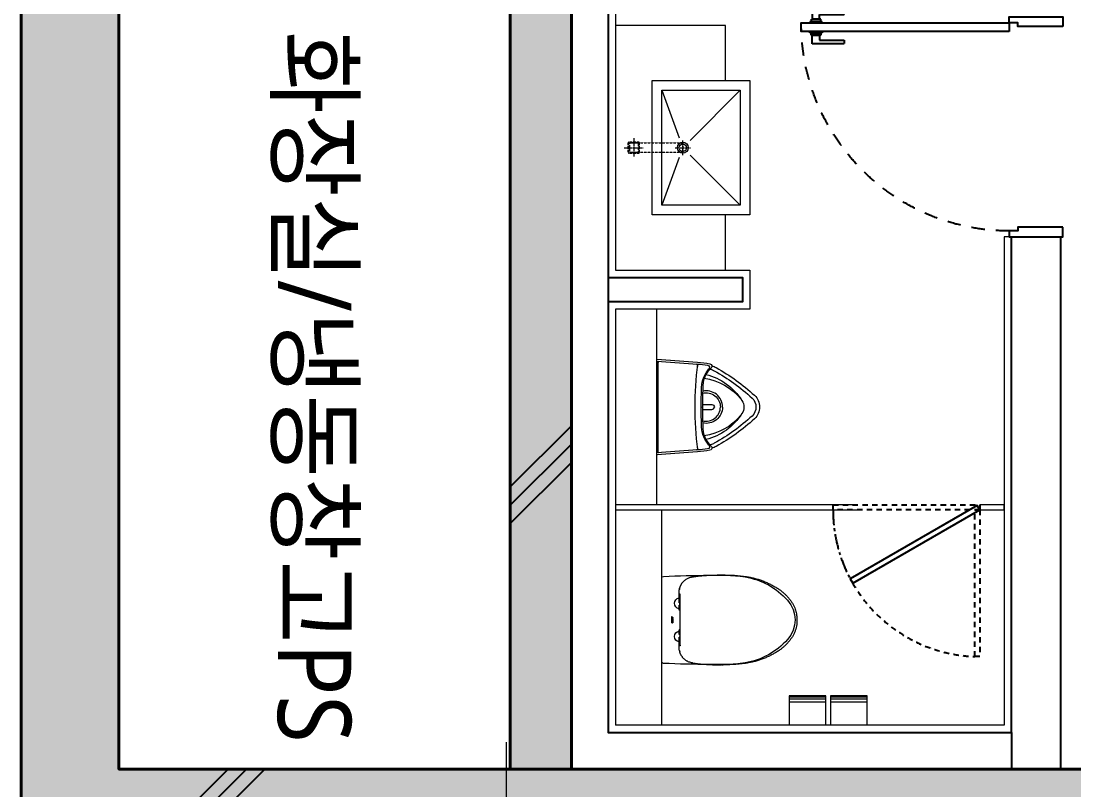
# Model space of a CAD drawing. Header units: millimetres. Extents: x 4739419 to 5837985, y 2291271 to 3446271.
# Drawn here: x 4976662 to 4980967, y 2445856 to 2448999 of the extents above; entities that cross this region are included whole.
import ezdxf
from ezdxf.enums import TextEntityAlignment as Align

# ---------------------------------------------------------------- set-up
doc = ezdxf.new("R2010")
doc.units = ezdxf.units.MM
for name, pattern in [('XR-평면도$0$CENTER', [2, 1.25, -0.25, 0.25, -0.25]), ('XR-평면도$0$DASHEDX2', [1.5, 1, -0.5]), ('XR-평면도$0$HID', [2, 1.1, -0.9])]:
    doc.linetypes.add(name, pattern=pattern)
doc.layers.get('0').update_dxf_attribs({"color": 255})
for name, color, linetype, lineweight in [('A-XXXX-TXT2', 9, 'Continuous', 25), ('XR-평면도$0$A-CNTL', 9, 'Continuous', 15), ('XR-평면도$0$A-CONC-LIN1', 9, 'Continuous', 40), ('XR-평면도$0$A-DWXM-DOOR', 9, 'Continuous', 25), ('XR-평면도$0$A-ELEV-LIN3', 9, 'Continuous', 18), ('XR-평면도$0$A-FLXM-SANI', 9, 'Continuous', 20), ('XR-평면도$0$A-WAXM-CUBI', 9, 'Continuous', 20), ('XR-평면도$0$A-WAXM-DRYW', 9, 'Continuous', 25), ('XR-평면도$0$A-XXXX-FIN2', 9, 'Continuous', 20), ('XR-평면도$0$A-XXXX-HATC', 9, 'Continuous', 18)]:
    doc.layers.add(name, color=color, linetype=linetype, lineweight=lineweight)
doc.layers.add('XR-평면도$0$A-CONC-SOLD', color=9, linetype='Continuous')
doc.styles.add('맑은 고딕', font='malgun.ttf')

# ---------------------------------------------------------------- blocks, each defined once
blk = doc.blocks.new('XR-평면도$0$ELEV_21인승(1호기)')
at = {"layer": 'XR-평면도$0$A-CNTL'}
blk.add_line((3060, 1525), (-260, 1525), dxfattribs=at)
blk = doc.blocks.new('XR-평면도$0$대변기_04')
at = {"layer": 'XR-평면도$0$A-FLXM-SANI'}
for p, q in [((170.8, -200), (-170.8, -200)), ((-12.4, -240.2), (-11.5, -241.2)), ((-12.4, -240.2), (-6.8, -240.2)), ((-12.4, -242.2), (-12.4, -240.2)), ((-12.4, -240.4), (-11.6, -241.3)), ((-12.4, -240.6), (-11.7, -241.4)), ((-12.4, -240.8), (-11.7, -241.5)), ((-12.4, -240.9), (-11.8, -241.6)), ((-12.4, -241.1), (-11.8, -241.8)), ((-12.4, -241.3), (-11.8, -241.9)), ((-12.4, -241.5), (-11.8, -242.1)), ((-12.4, -241.7), (-11.9, -242.2)), ((-12.4, -241.8), (-12.1, -242.2)), ((-12.4, -242), (-12.3, -242.2)), ((-12.4, -242.2), (-12.4, -242.2)), ((-12.4, -242.2), (-11.8, -242.2)), ((-12.3, -240.2), (-11.4, -241.1)), ((-12.1, -240.2), (-11.3, -241)), ((-12, -240.2), (-11.2, -240.9)), ((-11.8, -240.2), (-11.1, -240.9)), ((-11.8, -242.2), (-11.8, -241.9)), ((-11.6, -240.2), (-11, -240.8)), ((-11.4, -240.2), (-10.8, -240.8)), ((-11.3, -240.2), (-10.6, -240.8)), ((-11.3, -244.8), (-11.3, -245.5)), ((-10.7, -244.8), (-11.3, -244.8)), ((-11.3, -244.9), (-10.8, -245.5)), ((-11.3, -245.1), (-10.9, -245.5)), ((-11.3, -245.2), (-11.1, -245.5)), ((-11.3, -245.4), (-11.3, -245.5)), ((-7.9, -245.5), (-11.3, -245.5)), ((-11.2, -244.8), (-10.6, -245.5)), ((-11.1, -240.2), (-10.4, -240.8)), ((-11, -244.8), (-10.4, -245.5)), ((-10.9, -240.2), (-10.3, -240.8)), ((-10.9, -244.8), (-10.2, -245.5)), ((-10.7, -240.2), (-9, -242)), ((-10.7, -240.8), (-10.3, -240.8)), ((-10.7, -244.8), (-10.1, -245.5)), ((-10.6, -240.2), (-9, -241.8)), ((-10.5, -244.8), (-9.9, -245.5)), ((-10.4, -240.2), (-9, -241.6)), ((-10.4, -244.7), (-9.7, -245.5)), ((-10.3, -240.8), (-9, -242.1)), ((-10.3, -240.8), (-10.3, -244.4)), ((-10.3, -241), (-9, -242.3)), ((-10.3, -241.2), (-9, -242.5)), ((-10.3, -241.4), (-9, -242.7)), ((-10.3, -241.5), (-9, -242.8)), ((-10.3, -241.7), (-9, -243)), ((-10.3, -241.9), (-9, -243.2)), ((-10.3, -242.1), (-9, -243.4)), ((-10.3, -242.3), (-9, -243.5)), ((-10.3, -242.4), (-9, -243.7)), ((-10.3, -242.6), (-9, -243.9)), ((-10.3, -242.8), (-9, -244.1)), ((-10.3, -243), (-9, -244.3)), ((-10.3, -243.1), (-9, -244.4)), ((-10.3, -243.3), (-8.1, -245.5)), ((-10.3, -243.5), (-8.3, -245.5)), ((-10.3, -243.7), (-8.5, -245.5)), ((-10.3, -243.8), (-8.6, -245.5)), ((-10.3, -244), (-8.8, -245.5)), ((-10.3, -244.2), (-9, -245.5)), ((-10.3, -244.4), (-9.2, -245.5)), ((-10.3, -244.5), (-9.3, -245.5)), ((-10.3, -244.7), (-9.5, -245.5)), ((-10.2, -240.2), (-9, -241.4)), ((-10, -240.2), (-9, -241.2)), ((-9.8, -240.2), (-9, -241.1)), ((-9.7, -240.2), (-9, -240.9)), ((-9.5, -240.2), (-8.9, -240.8)), ((-9.3, -240.2), (-8.7, -240.8)), ((-9.1, -240.2), (-8.5, -240.8)), ((-9, -240.2), (-8.3, -240.8)), ((-9, -240.8), (-9, -244.4)), ((-9, -240.8), (-8.5, -240.8)), ((-9, -245.5), (-9, -245.5)), ((-8.8, -240.2), (-8.1, -240.9)), ((-8.6, -240.2), (-6.8, -242)), ((-8.6, -244.8), (-7.9, -245.5)), ((-7.9, -244.8), (-8.6, -244.8)), ((-8.4, -240.2), (-6.8, -241.8)), ((-8.4, -244.8), (-7.9, -245.3)), ((-8.3, -240.2), (-6.8, -241.7)), ((-8.2, -244.8), (-7.9, -245.2)), ((-8.1, -240.2), (-6.8, -241.5)), ((-8, -244.8), (-7.9, -245)), ((-7.9, -240.2), (-6.8, -241.3)), ((-7.9, -244.8), (-7.9, -245.5)), ((-7.7, -240.2), (-6.8, -241.1)), ((-7.5, -240.2), (-6.8, -241)), ((-7.5, -241.5), (-6.8, -242.2)), ((-7.4, -240.2), (-6.8, -240.8)), ((-7.4, -241.7), (-7, -242.2)), ((-7.4, -241.9), (-7.1, -242.2)), ((-7.4, -242.2), (-7.4, -241.9)), ((-7.4, -242.1), (-7.3, -242.2)), ((-7.4, -242.2), (-6.8, -242.2)), ((-7.2, -240.2), (-6.8, -240.6)), ((-7, -240.2), (-6.8, -240.4)), ((-6.8, -240.2), (-6.8, -240.3)), ((-6.8, -242.2), (-6.8, -240.2)), ((-6.8, -240.8), (-6.8, -240.8)), ((-6.4, -242.6), (-3.3, -245.6)), ((-6.4, -242.8), (-3.5, -245.6)), ((-6.4, -243), (-3.7, -245.6)), ((-6.4, -243.1), (-3.9, -245.6)), ((-6.3, -242), (-4.9, -243.4)), ((-6.3, -242.1), (-4.8, -243.6)), ((-6.3, -242.3), (-4.7, -243.9)), ((-6.3, -242.4), (-4.6, -244.1)), ((-6.3, -243.4), (-4.1, -245.5)), ((-6.3, -243.6), (-4.4, -245.5)), ((-6.2, -241.8), (-4.9, -243)), ((-6.2, -241.9), (-4.9, -243.2)), ((-6.2, -243.9), (-4.7, -245.3)), ((-6.1, -241.6), (-4.9, -242.8)), ((-6, -241.4), (-4.9, -242.5)), ((-6, -241.5), (-4.9, -242.7)), ((-6, -244.2), (-5.1, -245.1)), ((-5.9, -241.3), (-4.9, -242.3)), ((-5.8, -241.1), (-4.8, -242)), ((-5.8, -241.2), (-4.8, -242.2)), ((-5.7, -241), (-4.8, -241.9)), ((-5.6, -240.9), (-4.7, -241.8)), ((-5.5, -240.8), (-4.7, -241.6)), ((-5.4, -240.7), (-4.6, -241.5)), ((-5.3, -240.7), (-4.6, -241.4)), ((-5.2, -240.6), (-4.5, -241.3)), ((-5.1, -240.5), (-4.4, -241.2)), ((-5, -240.5), (-4.4, -241.1)), ((-4.9, -240.4), (-4.3, -241)), ((-4.7, -240.3), (-4.2, -240.9)), ((-4.6, -240.3), (-4.1, -240.8)), ((-4.5, -240.2), (-3.9, -240.8)), ((-4.4, -240.2), (-3.8, -240.7)), ((-4.2, -240.1), (-3.7, -240.7)), ((-4.1, -240.1), (-3.5, -240.7)), ((-4, -240.1), (-3.4, -240.6)), ((-3.9, -244.9), (-3.2, -245.6)), ((-3.8, -240), (-3.2, -240.6)), ((-3.7, -245), (-3, -245.6)), ((-3.6, -240), (-3, -240.7)), ((-3.5, -240), (-2.7, -240.8)), ((-3.4, -245), (-2.8, -245.6)), ((-3.3, -240), (-0.3, -243.1)), ((-3.3, -245), (-2.7, -245.6)), ((-3.1, -240), (-0.2, -242.9)), ((-3.1, -245), (-2.5, -245.5)), ((-3, -245), (-2.4, -245.5)), ((-2.9, -240), (-0.2, -242.7)), ((-2.8, -244.9), (-2.3, -245.5)), ((-2.7, -240.1), (-0.3, -242.5)), ((-2.7, -244.9), (-2.1, -245.4)), ((-2.6, -244.8), (-2, -245.4)), ((-2.5, -240.1), (-0.3, -242.3)), ((-2.5, -244.7), (-1.9, -245.3)), ((-2.4, -244.7), (-1.8, -245.3)), ((-2.3, -240.2), (-0.3, -242.1)), ((-2.3, -244.6), (-1.7, -245.2)), ((-2.2, -244.5), (-1.5, -245.1)), ((-2.1, -244.4), (-1.4, -245.1)), ((-2, -240.3), (-0.4, -241.8)), ((-2, -241.5), (-0.3, -243.2)), ((-2, -244.2), (-1.2, -244.9)), ((-2, -244.3), (-1.3, -245)), ((-1.9, -241.8), (-0.3, -243.4)), ((-1.9, -243.9), (-1.1, -244.7)), ((-1.9, -244), (-1.1, -244.8)), ((-1.8, -242), (-0.3, -243.5)), ((-1.8, -242.3), (-0.4, -243.6)), ((-1.8, -243.3), (-0.7, -244.4)), ((-1.8, -243.5), (-0.8, -244.5)), ((-1.8, -243.6), (-0.9, -244.6)), ((-1.8, -243.8), (-1, -244.6)), ((-1.7, -242.5), (-0.4, -243.8)), ((-1.7, -242.7), (-0.5, -243.9)), ((-1.7, -242.8), (-0.5, -244)), ((-1.7, -243), (-0.6, -244.1)), ((-1.7, -243.2), (-0.7, -244.3)), ((-1.6, -240.5), (-0.6, -241.5)), ((0.3, -240.2), (1.2, -241.2)), ((0.3, -240.2), (6, -240.2)), ((0.3, -242.2), (0.3, -240.2)), ((0.3, -240.4), (1.1, -241.3)), ((0.3, -240.6), (1.1, -241.4)), ((0.3, -240.8), (1, -241.5)), ((0.3, -240.9), (1, -241.6)), ((0.3, -241.1), (0.9, -241.8)), ((0.3, -241.3), (0.9, -241.9)), ((0.3, -241.5), (0.9, -242.1)), ((0.3, -241.7), (0.8, -242.2)), ((0.3, -241.8), (0.7, -242.2)), ((0.3, -242), (0.5, -242.2)), ((0.3, -242.2), (0.3, -242.2)), ((0.3, -242.2), (0.9, -242.2)), ((0.4, -240.2), (1.3, -241.1)), ((0.6, -240.2), (1.4, -241)), ((0.8, -240.2), (1.5, -240.9)), ((0.9, -242.2), (0.9, -241.9)), ((1, -240.2), (1.7, -240.9)), ((1.1, -240.2), (1.8, -240.8)), ((1.3, -240.2), (1.9, -240.8)), ((2.1, -244.8), (1.4, -244.8)), ((1.4, -244.8), (1.4, -245.5)), ((1.4, -244.9), (2, -245.5)), ((1.4, -245.1), (1.8, -245.5)), ((1.4, -245.2), (1.6, -245.5)), ((1.4, -245.4), (1.5, -245.5)), ((4.9, -245.5), (1.4, -245.5)), ((1.5, -240.2), (2.1, -240.8)), ((1.5, -244.8), (2.2, -245.5)), ((1.7, -240.2), (2.3, -240.8)), ((1.7, -244.8), (2.3, -245.5)), ((1.8, -240.2), (2.5, -240.8)), ((1.9, -244.8), (2.5, -245.5)), ((2, -240.2), (3.8, -242)), ((2, -240.8), (2.5, -240.8)), ((2.1, -244.8), (2.7, -245.5)), ((2.2, -240.2), (3.8, -241.8)), ((2.2, -244.8), (2.9, -245.5)), ((2.3, -244.7), (3, -245.5)), ((2.4, -240.2), (3.8, -241.6)), ((2.4, -244.7), (3.2, -245.5)), ((2.5, -240.2), (3.8, -241.4)), ((2.5, -240.8), (3.8, -242.1)), ((2.5, -240.8), (2.5, -244.4)), ((2.5, -241), (3.8, -242.3)), ((2.5, -241.2), (3.8, -242.5)), ((2.5, -241.4), (3.8, -242.7)), ((2.5, -241.5), (3.8, -242.8)), ((2.5, -241.7), (3.8, -243)), ((2.5, -241.9), (3.8, -243.2)), ((2.5, -242.1), (3.8, -243.4)), ((2.5, -242.3), (3.8, -243.5)), ((2.5, -242.4), (3.8, -243.7)), ((2.5, -242.6), (3.8, -243.9)), ((2.5, -242.8), (3.8, -244.1)), ((2.5, -243), (3.8, -244.3)), ((2.5, -243.1), (3.8, -244.4)), ((2.5, -243.3), (4.6, -245.5)), ((2.5, -243.5), (4.5, -245.5)), ((2.5, -243.7), (4.3, -245.5)), ((2.5, -243.8), (4.1, -245.5)), ((2.5, -244), (3.9, -245.5)), ((2.5, -244.2), (3.8, -245.5)), ((2.5, -244.4), (3.6, -245.5)), ((2.5, -244.5), (3.4, -245.5)), ((2.7, -240.2), (3.8, -241.2)), ((2.9, -240.2), (3.8, -241.1)), ((3.1, -240.2), (3.8, -240.9)), ((3.3, -240.2), (3.9, -240.8)), ((3.4, -240.2), (4.1, -240.8)), ((3.6, -240.2), (4.2, -240.8)), ((3.8, -240.2), (4.4, -240.8)), ((3.8, -240.8), (4.3, -240.8)), ((3.8, -240.8), (3.8, -244.4)), ((3.8, -245.5), (3.8, -245.5)), ((4, -240.2), (4.7, -240.9)), ((4.1, -240.2), (6, -242)), ((4.2, -244.8), (4.8, -245.5)), ((4.9, -244.8), (4.2, -244.8)), ((4.3, -240.2), (6, -241.8)), ((4.4, -244.8), (4.9, -245.3)), ((4.5, -240.2), (6, -241.7)), ((4.5, -244.8), (4.9, -245.2)), ((4.7, -240.2), (6, -241.5)), ((4.7, -244.8), (4.9, -245)), ((4.8, -240.2), (6, -241.3)), ((4.9, -244.8), (4.9, -245.5)), ((5, -240.2), (6, -241.1)), ((5.2, -240.2), (6, -241)), ((5.3, -241.5), (6, -242.2)), ((5.3, -241.7), (5.8, -242.2)), ((5.3, -241.9), (5.6, -242.2)), ((5.3, -242.2), (5.3, -241.9)), ((5.3, -242.1), (5.4, -242.2)), ((5.3, -242.2), (6, -242.2)), ((5.4, -240.2), (6, -240.8)), ((5.5, -240.2), (6, -240.6)), ((5.7, -240.2), (6, -240.4)), ((5.9, -240.2), (6, -240.3)), ((6, -242.2), (6, -240.2)), ((6, -240.8), (6, -240.8)), ((6.4, -242.3), (8, -243.9)), ((6.4, -242.4), (8.1, -244.1)), ((6.4, -242.6), (9.4, -245.6)), ((6.4, -242.8), (9.2, -245.6)), ((6.4, -243), (9, -245.6)), ((6.4, -243.1), (8.8, -245.6)), ((6.4, -243.4), (8.6, -245.5)), ((6.5, -241.9), (7.9, -243.2)), ((6.5, -242), (7.9, -243.4)), ((6.5, -242.1), (7.9, -243.6)), ((6.5, -243.6), (8.3, -245.5)), ((6.6, -241.6), (7.8, -242.8)), ((6.6, -241.8), (7.8, -243)), ((6.6, -243.9), (8, -245.3)), ((6.7, -241.5), (7.8, -242.7)), ((6.8, -241.3), (7.9, -242.3)), ((6.8, -241.4), (7.9, -242.5)), ((6.8, -244.2), (7.6, -245.1)), ((6.9, -241.2), (7.9, -242.2)), ((7, -241.1), (7.9, -242)), ((7.1, -241), (8, -241.9)), ((7.2, -240.9), (8, -241.8)), ((7.3, -240.8), (8, -241.6)), ((7.4, -240.7), (8.1, -241.5)), ((7.5, -240.7), (8.2, -241.4)), ((7.6, -240.6), (8.2, -241.3)), ((7.7, -240.5), (8.3, -241.2)), ((7.8, -240.5), (8.4, -241.1)), ((7.9, -240.4), (8.5, -241)), ((8, -240.3), (8.6, -240.9)), ((8.1, -240.3), (8.7, -240.8)), ((8.2, -240.2), (8.8, -240.8)), ((8.4, -240.2), (8.9, -240.7)), ((8.5, -240.1), (9.1, -240.7)), ((8.6, -240.1), (9.2, -240.7)), ((8.8, -240.1), (9.4, -240.6)), ((8.8, -244.9), (9.6, -245.6)), ((8.9, -240), (9.5, -240.6)), ((9.1, -240), (9.8, -240.7)), ((9.1, -245), (9.8, -245.6)), ((9.3, -240), (10, -240.8)), ((9.3, -245), (9.9, -245.6)), ((9.4, -240), (12.5, -243.1)), ((9.5, -245), (10.1, -245.6)), ((9.6, -240), (12.5, -242.9)), ((9.6, -245), (10.2, -245.5)), ((9.8, -240), (12.5, -242.7)), ((9.8, -245), (10.3, -245.5)), ((9.9, -244.9), (10.5, -245.5)), ((10, -240.1), (12.5, -242.5)), ((10.1, -244.9), (10.6, -245.4)), ((10.2, -240.1), (12.5, -242.3)), ((10.2, -244.8), (10.7, -245.4)), ((10.3, -244.7), (10.9, -245.3)), ((10.4, -244.7), (11, -245.3)), ((10.5, -240.2), (12.4, -242.1)), ((10.5, -244.6), (11.1, -245.2)), ((10.6, -244.4), (11.3, -245.1)), ((10.6, -244.5), (11.2, -245.1)), ((10.7, -244.3), (11.4, -245)), ((10.8, -240.3), (12.3, -241.8)), ((10.8, -241.5), (12.5, -243.2)), ((10.8, -244), (11.6, -244.8)), ((10.8, -244.2), (11.5, -244.9)), ((10.9, -241.8), (12.4, -243.4)), ((10.9, -242), (12.4, -243.5)), ((10.9, -243.6), (11.9, -244.6)), ((10.9, -243.8), (11.8, -244.6)), ((10.9, -243.9), (11.7, -244.7)), ((11, -242.3), (12.4, -243.6)), ((11, -242.5), (12.3, -243.8)), ((11, -242.7), (12.3, -243.9)), ((11, -242.8), (12.2, -244)), ((11, -243), (12.2, -244.1)), ((11, -243.2), (12.1, -244.3)), ((11, -243.3), (12, -244.4)), ((11, -243.5), (11.9, -244.5)), ((11.2, -240.5), (12.1, -241.5)), ((-105, -274.9), (-105, -271.9)), ((-60, -270.9), (-60, -270.8)), ((-60, -270.8), (-60, -271)), ((-60, -271.4), (-60, -270.9)), ((-60, -271), (-60, -271.7)), ((-60, -271.7), (-60, -271.4)), ((40, -275.2), (40, -270.8)), ((60, -270.8), (60, -271.7)), ((70, -271.7), (70, -270.8)), ((105, -271.8), (105, -275)), ((183.6, -443.9), (183.6, -450.5))]:
    blk.add_line(p, q, dxfattribs=at)
for centre, radius, start, end in [((4817.4, -426.1), 5000, 177.4853, 179.6259), ((-170.8, -207), 7, 90, 177.4853), ((170.8, -207), 7, 2.5147, 90), ((-4817.4, -426.1), 5000, 0.3742, 2.5147), ((-67.8, -275), 22.6, 10.9217, 169.0858), ((-10.7, -241.9), 1.07, 90, 179.9879), ((-10.7, -244.4), 0.4, 270, 0), ((-8.6, -244.4), 0.4, 179.9875, 270), ((-8.5, -241.9), 1.07, 359.9879, 90), ((-3.6, -242.8), 2.73, 142.9971, 216.4376), ((-3.2, -243.3), 3.27, 39.7691, 140.1969), ((-3.2, -242.4), 3.27, 219.3563, 320.6103), ((-1.2, -242.8), 3.64, 160.7944, 199.1203), ((-3.2, -242.1), 1.47, 19.1935, 160.7944), ((-3.2, -243.5), 1.47, 199.1203, 340.8677), ((-5.3, -242.8), 3.64, 340.8677, 19.1935), ((-2.9, -242.8), 2.73, 323.5258, 36.9655), ((2, -241.9), 1.07, 90, 179.9879), ((2.1, -244.4), 0.4, 270, 0), ((4.2, -244.4), 0.4, 179.9875, 270), ((4.3, -241.9), 1.07, 359.9879, 90), ((9.1, -242.8), 2.73, 142.9971, 216.4376), ((9.4, -243.3), 3.27, 39.7691, 140.1969), ((9.4, -242.4), 3.27, 219.3563, 320.6103), ((11.5, -242.8), 3.64, 160.7944, 199.1203), ((9.4, -242.1), 1.47, 19.1935, 160.7944), ((9.4, -243.5), 1.47, 199.1203, 340.8677), ((7.4, -242.8), 3.64, 340.8677, 19.1935), ((9.8, -242.8), 2.73, 323.5659, 37.0064), ((67.8, -275), 22.6, 10.9294, 169.0706), ((-104, -271.8), 0.977, 88.2538, 186.3124), ((-117.5, -271.4), 13.5, 358.9467, 2.8064), ((-83.5, -271.4), 13.6, 358.9539, 2.7992), ((-343.4, -275), 303.5, 359.9556, 0.7931), ((4817.4, -426.1), 5000, 179.6259, 180.4069), ((-7645.2, -414.1), 7827.8, 359.65229, 0.13615), ((317.5, -458), 500, 180.4069, 189.5044), ((-317.5, -458), 500, 350.4956, 359.5931), ((120.2, -491.1), 300, 189.5044, 228.0848), ((-120.2, -491.1), 300, 311.9152, 350.4956), ((0, -625), 120, 228.0848, 311.9152)]:
    blk.add_arc(centre, radius, start, end, dxfattribs=at)
for points, knots in [([(-130.1, -273.1), (-131, -273.4), (-132.8, -273.9), (-135.5, -274.9), (-138.1, -275.9), (-140.8, -277.2), (-143.5, -278.6), (-146, -280), (-147.9, -281.2), (-149.7, -282.4), (-151.4, -283.7), (-153.1, -285), (-155.7, -287.1), (-158.8, -290.1), (-162.4, -294.1), (-165.3, -298), (-168, -302.3), (-170.6, -307.1), (-172.7, -312.2), (-174.2, -316.8), (-175.2, -320.9), (-175.6, -323.5), (-175.8, -324.8)], [0, 0, 0, 0, 0.038415, 0.080237, 0.115789, 0.152261, 0.201926, 0.239706, 0.271286, 0.296594, 0.32824, 0.357618, 0.384708, 0.465477, 0.537704, 0.603102, 0.664392, 0.747724, 0.826007, 0.891661, 0.946891, 1, 1, 1, 1]), ([(-130.1, -273.1), (-130.1, -273.1), (-130.1, -273.1), (-130, -273.1), (-130, -273.1)], [0, 0, 0, 0, 0.8492725, 1, 1, 1, 1]), ([(-125.6, -271.9), (-125.7, -271.9), (-126.5, -272), (-127.3, -272.3), (-128.1, -272.5)], [0, 0, 0, 0, 0.148354, 1, 1, 1, 1]), ([(-128.1, -272.5), (-128.1, -272.5), (-128, -272.5), (-128, -272.5), (-128, -272.5)], [0, 0, 0, 0, 0.237308, 1, 1, 1, 1]), ([(-128, -272.5), (-127.7, -272.4), (-127.3, -272.3), (-126.8, -272.1), (-126.3, -272), (-125.9, -271.9), (-125.3, -271.8), (-125.1, -271.8), (-124.9, -271.8)], [0, 0, 0, 0, 0.277829, 0.36409, 0.414764, 0.750072, 0.791805, 1, 1, 1, 1]), ([(-114.1, -270.9), (-115.6, -270.9), (-118.6, -271), (-122.2, -271.3), (-124.3, -271.7), (-124.9, -271.8)], [0, 0, 0, 0, 0.411206, 0.828701, 1, 1, 1, 1]), ([(-105.5, -271), (-105.5, -270.9), (-105.5, -270.8), (-105.5, -270.8), (-105.5, -270.8)], [0, 0, 0, 0, 0.410182, 1, 1, 1, 1]), ([(-105.5, -271), (-105.5, -271.5), (-105.5, -272.5), (-105.5, -273.8), (-105.5, -274.5)], [0, 0, 0, 0, 0.4995125, 1, 1, 1, 1]), ([(-103.8, -275.1), (-104, -275.1), (-104.4, -275.1), (-104.9, -275), (-105.3, -274.8), (-105.5, -274.7), (-105.5, -274.5), (-105.5, -274.5)], [0, 0, 0, 0, 0.209175, 0.417993, 0.636294, 0.87499, 1, 1, 1, 1]), ([(-104, -271.7), (-103.7, -272.1), (-103.3, -272.8), (-103, -274.1), (-103, -275), (-103, -275.1)], [0, 0, 0, 0, 0.454665, 0.904191, 1, 1, 1, 1]), ([(-39.9, -275.3), (-43.7, -275.3), (-55.8, -275.3), (-72.3, -275.3), (-90.3, -275.2), (-99.3, -275.2), (-103.8, -275.1)], [0.3906777, 0.3906777, 0.3906777, 0.3906777, 0.479148, 0.7393423, 0.8696738, 1, 1, 1, 1]), ([(-60, -271.7), (-60, -271.9), (-60.1, -272.3), (-60.9, -273), (-62.1, -273.7), (-63.7, -274.1), (-65.4, -274.2), (-67, -274), (-68.4, -273.4), (-69.4, -272.7), (-69.9, -272.1), (-70, -271.8), (-70, -271.7)], [0, 0, 0, 0, 0.103475, 0.206828, 0.313388, 0.42291, 0.52874, 0.629845, 0.732607, 0.840648, 0.949677, 1, 1, 1, 1]), ([(0, -275), (-8.3, -275.1), (-21.6, -275.1), (-34.9, -275.2), (-39.9, -275.3)], [0, 0, 0, 0, 0.239537, 0.3841354, 0.3841354, 0.3841354, 0.3841354]), ([(40, -275.2), (35.7, -275.2), (22.4, -275.2), (9, -275.1), (0, -275)], [0.6153596, 0.6153596, 0.6153596, 0.6153596, 0.7396342, 1, 1, 1, 1]), ([(103.8, -275.1), (95.5, -275.2), (79, -275.3), (58.1, -275.3), (45.4, -275.3), (40, -275.3)], [0, 0, 0, 0, 0.2396084, 0.4796254, 0.6047896, 0.6047896, 0.6047896, 0.6047896]), ([(60, -271.7), (60.1, -271.9), (60.2, -272.3), (61, -273), (62.2, -273.7), (63.7, -274.1), (65.4, -274.2), (67, -273.9), (68.4, -273.4), (69.5, -272.7), (69.9, -272.1), (70, -271.8), (70, -271.7)], [0, 0, 0, 0, 0.103475, 0.206828, 0.313388, 0.42291, 0.52874, 0.629845, 0.732607, 0.840648, 0.949676, 1, 1, 1, 1]), ([(103.8, -275.1), (104, -275.1), (104.4, -275.1), (104.9, -275), (105.3, -274.8), (105.5, -274.7), (105.5, -274.5), (105.5, -274.5)], [0, 0, 0, 0, 0.209176, 0.417993, 0.636294, 0.87499, 1, 1, 1, 1]), ([(105, -271.8), (105, -271.6), (105, -271.4), (104.7, -271), (104.4, -270.8), (104.1, -270.8), (104, -270.8)], [0, 0, 0, 0, 0.263853, 0.504852, 0.762392, 1, 1, 1, 1]), ([(105.5, -274.5), (105.5, -273.8), (105.5, -272.6), (105.5, -271.6), (105.5, -270.8)], [0, 0, 0, 0, 0.4995125, 0.960743, 0.960743, 0.960743, 0.960743]), ([(124.9, -271.8), (124.3, -271.7), (122.2, -271.3), (118.6, -271), (115.6, -270.9), (114.1, -270.9)], [0, 0, 0, 0, 0.1710117, 0.5886504, 1, 1, 1, 1]), ([(114.2, -270.9), (114.2, -270.9), (114.3, -270.8), (114.3, -271), (114.4, -271.1)], [0, 0, 0, 0, 0.071491, 1, 1, 1, 1]), ([(124.9, -271.8), (125.1, -271.8), (125.3, -271.8), (126.3, -272.1), (127.2, -272.3), (128, -272.5)], [0, 0, 0, 0, 0.200369, 0.236922, 1, 1, 1, 1]), ([(175.8, -324.8), (175.4, -322.5), (174.6, -317.8), (172.3, -311.1), (169.8, -305.4), (167.1, -300.7), (164.6, -297), (161.9, -293.6), (159.2, -290.6), (156.3, -287.7), (153.3, -285.1), (149.9, -282.5), (146.7, -280.4), (143.3, -278.5), (140.1, -276.8), (136.7, -275.3), (133.4, -274.1), (131.1, -273.4), (130.1, -273.1)], [0, 0, 0, 0, 0.0949328, 0.1951642, 0.2909612, 0.3524756, 0.417565, 0.4723785, 0.5311917, 0.5840098, 0.6422862, 0.6943077, 0.7572587, 0.7998813, 0.856097, 0.9039317, 0.9546453, 1, 1, 1, 1]), ([(-175.8, -324.8), (-176.7, -331.2), (-178.5, -344), (-180.4, -363.2), (-182, -382.5), (-183, -401.9), (-183.5, -421.3), (-183.6, -434.2), (-183.6, -440.6)], [0, 0, 0, 0, 0.166639, 0.333309, 0.49999, 0.666698, 0.833429, 1, 1, 1, 1]), ([(175.8, -324.8), (176.7, -331.2), (178.5, -344), (180.4, -363.2), (182, -382.5), (183, -401.9), (183.5, -421.3), (183.6, -434.2), (183.6, -440.6)], [0, 0, 0, 0, 0.166639, 0.333309, 0.49999, 0.666697, 0.833429, 1, 1, 1, 1]), ([(-183.6, -440.6), (-183.6, -449), (-183.6, -465.7), (-182.7, -490.8), (-180.8, -515.8), (-178.1, -537.9), (-174.9, -557.1), (-171.5, -573.5), (-167.3, -589.6), (-162.2, -605.6), (-156.2, -621.1), (-149.4, -636.4), (-141.9, -651.3), (-133.8, -665.9), (-125.5, -678.8), (-117.2, -690), (-109.2, -699.6), (-100.5, -708.6), (-91.3, -717.1), (-81.5, -725), (-71.3, -732.2), (-60.5, -738.6), (-49.9, -743.5), (-39.7, -747.1), (-29.9, -749.6), (-20, -751.2), (-10, -752.2), (-3.3, -752.4), (0, -752.4)], [0, 0, 0, 0, 0.062557, 0.12508, 0.18759, 0.250104, 0.291778, 0.333444, 0.375116, 0.416777, 0.45842, 0.500087, 0.541771, 0.583424, 0.625082, 0.656338, 0.687572, 0.718789, 0.750022, 0.781276, 0.8125, 0.843692, 0.874899, 0.899873, 0.924876, 0.949924, 0.974989, 1, 1, 1, 1]), ([(0, -752.4), (4.2, -752.3), (12.6, -752.1), (25, -750.6), (37.3, -747.9), (49.2, -743.8), (60.7, -738.5), (71.5, -732.1), (81.7, -724.9), (91.4, -716.9), (100.7, -708.5), (109.4, -699.4), (117.4, -689.8), (125.7, -678.6), (134, -665.7), (142.1, -651.1), (149.5, -636.1), (156.3, -620.9), (162.3, -605.3), (167.4, -589.4), (171.5, -573.2), (174.9, -556.9), (178.1, -537.7), (180.8, -515.6), (182.7, -490.6), (183.6, -465.6), (183.6, -449), (183.6, -440.6)], [0, 0, 0, 0, 0.031308, 0.062636, 0.093975, 0.125326, 0.156662, 0.18798, 0.21927, 0.250537, 0.281806, 0.313082, 0.344355, 0.375622, 0.417293, 0.458942, 0.500569, 0.542214, 0.583862, 0.625521, 0.66717, 0.708806, 0.750426, 0.81284, 0.875244, 0.937632, 1, 1, 1, 1]), ([(183.6, -440.6), (183.6, -440.6), (183.6, -440.6), (183.6, -440.6), (183.6, -440.6), (183.6, -440.6)], [0, 0, 0, 0, 0.120536, 0.555116, 1, 1, 1, 1])]:
    blk.add_open_spline(points, degree=3, knots=knots, dxfattribs=at)
for points in [[(-130.1, -273.1), (-128, -272.5)], [(-128, -272.5), (-130, -273.1)], [(-105.7, -270.8), (-114.2, -270.9)], [(-90, -270.8), (-104, -270.8)], [(-70, -270.8), (-90, -270.8)], [(-45.6, -270.8), (-60, -270.8)], [(-40, -270.8), (-45.6, -270.8)], [(45.6, -270.8), (40, -270.8)], [(60, -270.8), (45.6, -270.8)], [(90, -270.8), (70, -270.8)], [(104, -270.8), (90, -270.8)], [(114.3, -270.9), (105.5, -270.8)], [(128, -272.5), (130.1, -273.1)]]:
    blk.add_open_spline(points, degree=1, dxfattribs=at)
blk = doc.blocks.new('XR-평면도$0$소변기_02')
at = {"layer": 'XR-평면도$0$A-FLXM-SANI'}
for p, q in [((-175.4, -100), (-187.5, -100)), ((-187.5, -100), (-175.4, -265.9)), ((183.9, -105), (-183.9, -105)), ((-175.1, -105), (-175.4, -100)), ((175.4, -100), (-175.4, -100)), ((175.4, -100), (175.1, -105)), ((175.4, -265.9), (187.5, -100)), ((187.5, -100), (175.4, -100))]:
    blk.add_line(p, q, dxfattribs=at)
for points in [[(-187.5, -100), (-195, -100), (-182.9, -265.9, 0.023242), (-176.9, -316.6, 0.630524), (-159.5, -321.6, -0.202072), (-89.5, -288.1, -0.011863), (0, -286, -0.011863), (89.5, -288.1, -0.202072), (159.5, -321.6, 0.630524), (176.9, -316.6, 0.023242), (182.9, -265.9), (195, -100), (187.5, -100)], [(0, -368, -0.478946), (-65.1, -287.1)], [(-56.1, -286.8, 0.490611), (0, -359.4, 0.528057)], [(-10, -286), (-10, -324.8, 0.414214), (0, -334.8, 0.414214)], [(10, -286), (10, -324.8, -0.414214), (0, -334.8, -0.414214)], [(56.1, -286.8, -0.490611), (0, -359.4, -0.528057)], [(0, -368, 0.478946), (65.1, -287.1)]]:
    blk.add_lwpolyline(points, format="xyb", dxfattribs=at)
for centre, radius, start, end in [((-183.9, -108), 3, 90, 184.1596), ((183.9, -108), 3, 355.8404, 90), ((0, -1661.5), 1405.5, 82.9107, 97.0893), ((-168, -258), 8, 184.1596, 276.8254), ((373.1, -226), 550, 184.1596, 188.5026), ((-173.2, -268.7), 2, 97.0893, 184.471), ((-76.5, -402.7), 120, 92.4755, 131.4748), ((103.4, -241.7), 243.5, 193.9578, 237.7034), ((118.9, -259.2), 238.8, 188.2663, 230.4596), ((0, -2172.2), 1891.2, 90, 92.4755), ((0, -2172.2), 1891.2, 87.5245, 90), ((-103.4, -241.7), 243.5, 302.2966, 346.0422), ((-118.9, -259.2), 238.8, 309.5404, 351.7337), ((76.5, -402.7), 120, 48.5252, 87.5245), ((168, -258), 8, 263.1746, 355.8404), ((-373.1, -226), 550, 351.4974, 355.8404), ((173.2, -268.7), 2, 355.529, 82.9107), ((-161.9, -306), 9, 188.5026, 311.4748), ((-29.7, -269.3), 150, 201.7125, 208.9106), ((551.7, 51.7), 814.1, 208.9106, 222.5695), ((-29.7, -269.3), 135, 201.7125, 208.9106), ((551.7, 51.7), 799.1, 208.9106, 222.5695), ((-551.7, 51.7), 799.1, 317.4305, 331.0894), ((-551.7, 51.7), 814.1, 317.4305, 331.0894), ((29.7, -269.3), 135, 331.0894, 338.2875), ((161.9, -306), 9, 228.5252, 351.4974), ((29.7, -269.3), 150, 331.0894, 338.2875), ((0, -405.2), 50, 237.7034, 302.2966), ((0, -455), 65, 222.5695, 270), ((0, -455), 50, 222.5695, 270), ((0, -455), 50, 270, 317.4305), ((0, -455), 65, 270, 317.4305)]:
    blk.add_arc(centre, radius, start, end, dxfattribs=at)
for p in [(-183.9, -105), (195, -100), (-167, -266), (0, -286)]:
    blk.add_point(p, dxfattribs=at)
blk = doc.blocks.new('XR-평면도$0$도어200(900)')
at = {"layer": 'XR-평면도$0$A-DWXM-DOOR'}
blk.add_lwpolyline([(60, 0), (60, 850), (25, 850), (25, 0)], close=True, dxfattribs=at)
at = {"layer": 'XR-평면도$0$A-DWXM-DOOR', "color": 9, "linetype": 'XR-평면도$0$DASHEDX2', "ltscale": 2}
for points in [[(-25, 805), (10, 805), (10, 775), (-10, 775), (-10, 675), (-25, 675)], [(20, 810), (20, 770), (10, 770), (10, 810)], [(20, 765), (20, 815), (25, 815), (25, 765)], [(65, 765), (65, 815), (60, 815), (60, 765)], [(65, 810), (65, 770), (75, 770), (75, 810)], [(110, 805), (75, 805), (75, 775), (95, 775), (95, 675), (110, 675)]]:
    blk.add_lwpolyline(points, close=True, dxfattribs=at)
at = {"layer": 'XR-평면도$0$A-DWXM-DOOR', "color": 0}
for points in [[(40, -220), (40, -35), (25, -35), (25, 0), (0, 0), (0, -220)], [(860, -220), (860, -35), (875, -35), (875, 0), (900, 0), (900, -220)]]:
    blk.add_lwpolyline(points, close=True, dxfattribs=at)
at = {"layer": 'XR-평면도$0$A-DWXM-DOOR', "color": 1, "linetype": 'XR-평면도$0$HID', "ltscale": 50}
blk.add_arc((25, 0), 850, 0, 90, dxfattribs=at)
blk = doc.blocks.new('XR-평면도$0$세면대2')
at = {"layer": 'XR-평면도$0$A-FLXM-SANI', "color": 1, "linetype": 'XR-평면도$0$CENTER', "ltscale": 10}
for p, q in [((0, -36), (0, -116)), ((39.5, -76), (-39.5, -76)), ((0, -244.8), (0, -307.2)), ((-31.2, -276), (31.2, -276))]:
    blk.add_line(p, q, dxfattribs=at)
at = {"layer": 'XR-평면도$0$A-FLXM-SANI', "color": 9}
for points in [[(275, -450), (500, -450), (500, 0), (-500, 0), (-500, -450), (-275, -450)], [(-39.7, -261.5), (-235, -190)], [(235, -190), (39.7, -261.5)], [(-235, -510), (-29.9, -305.8)], [(29.9, -305.8), (235, -510)]]:
    blk.add_lwpolyline(points, dxfattribs=at)
at = {"layer": 'XR-평면도$0$A-FLXM-SANI', "color": 8, "linetype": 'XR-평면도$0$DASHEDX2', "elevation": 0}
for points in [[(-23, -53), (-23, -99), (23, -99), (23, -53)], [(-18, -58), (-18, -94), (18, -94), (18, -58)]]:
    blk.add_lwpolyline(points, close=True, dxfattribs=at)
at = {"layer": 'XR-평면도$0$A-FLXM-SANI', "color": 8, "linetype": 'XR-평면도$0$DASHEDX2'}
blk.add_lwpolyline([(-20, -53), (20, -53), (20, -276), (-20, -276)], close=True, dxfattribs=at)
at = {"layer": 'XR-평면도$0$A-FLXM-SANI', "color": 3}
blk.add_lwpolyline([(-275, -150), (275, -150), (275, -550), (-275, -550)], close=True, dxfattribs=at)
at = {"layer": 'XR-평면도$0$A-FLXM-SANI', "color": 9}
blk.add_lwpolyline([(-235, -510), (-235, -190), (235, -190), (235, -510)], close=True, dxfattribs=at)
for radius in [22.3, 15.3]:
    blk.add_circle((0, -276), radius, dxfattribs=at)
blk = doc.blocks.new('XR-평면도$0$CORE_02_05_B2 3F에서8F (230330)')
at = {"layer": 'XR-평면도$0$A-CONC-SOLD'}
h = blk.add_hatch(dxfattribs=at)
h.set_pattern_fill('CONC', color=256, scale=100)
h.set_pattern_definition([(45, (-237243, -745220.6), (-2121.32, 2121.32), []), (45, (-237243, -745145.6), (-2121.32, 2121.32), []), (45, (-237243, -745070.6), (-2121.32, 2121.32), [])])
h.paths.add_polyline_path([(9500, 12000), (9500, 11800), (9900, 11800), (9900, 12400), (5800, 12400), (5800, 12000)], flags=17)
h.paths.add_polyline_path([(2250, 3450), (2250, 6825), (1900, 6825), (1900, 6575), (2000, 6575), (2000, 3450), (400, 3450), (400, 6575), (1285, 6575), (1285, 6825), (400, 6825), (400, 8250), (775, 8250), (775, 8500), (400, 8500), (400, 12000), (1900, 12000), (1900, 8500), (1375, 8500), (1375, 8250), (4250, 8250), (4250, 9200), (4000, 9200), (4000, 8500), (2150, 8500), (2150, 12000), (4000, 12000), (4000, 9800), (4250, 9800), (4250, 12000), (4700, 12000), (4700, 12400), (0, 12400), (0, 0), (9900, 0), (9900, 10685), (9500, 10685), (9500, 10000), (6250, 10000), (6250, 9600), (6500, 9600), (6500, 9750), (9500, 9750), (9500, 7250), (7700, 7250), (7700, 7000), (9500, 7000), (9500, 400), (6500, 400), (6500, 7000), (6600, 7000), (6600, 7250), (6500, 7250), (6500, 8500), (6250, 8500), (6250, 3450), (5800, 3450), (5800, 3200), (6250, 3200), (6250, 400), (3500, 400), (3500, 1400), (3250, 1400), (3250, 400), (400, 400), (400, 3200), (3250, 3200), (3250, 2700), (3500, 2700), (3500, 3200), (4700, 3200), (4700, 3450)])
at = {"layer": 'XR-평면도$0$A-XXXX-HATC'}
h = blk.add_hatch(color=253, dxfattribs=at)
h.dxf.hatch_style = 1
h.paths.add_polyline_path([(0, 12400), (0, 0), (9900, 0), (9900, 10685), (9500, 10685), (9500, 10000), (6250, 10000), (6250, 9615), (6500, 9615), (6500, 9750), (9500, 9750), (9500, 7250), (7715, 7250), (7715, 7000), (9500, 7000), (9500, 400), (6500, 400), (6500, 7000), (6585, 7000), (6585, 7250), (6500, 7250), (6500, 8485), (6250, 8485), (6250, 3450), (5815, 3450), (5815, 3200), (6250, 3200), (6250, 400), (3500, 400), (3500, 1200), (3250, 1200), (3250, 400), (400, 400), (400, 3200), (3250, 3200), (3250, 2500), (3500, 2500), (3500, 3200), (4685, 3200), (4685, 3450), (400, 3450), (400, 6575), (1285, 6575), (1285, 6825), (400, 6825), (400, 8250), (760, 8250), (760, 8500), (400, 8500), (400, 12000), (1900, 12000), (1900, 8500), (1390, 8500), (1390, 8250), (4250, 8250), (4250, 9185), (4000, 9185), (4000, 8500), (2150, 8500), (2150, 12000), (4000, 12000), (4000, 9815), (4250, 9815), (4250, 12000), (4685, 12000), (4685, 12400)])
h.paths.add_polyline_path([(5815, 12400), (5815, 12000), (9500, 12000), (9500, 11815), (9900, 11815), (9900, 12400)])
h.paths.add_polyline_path([(2250, 3450), (2250, 6825), (1915, 6825), (1915, 6575), (2000, 6575), (2000, 3450)])
at = {"layer": 'XR-평면도$0$A-CONC-LIN1'}
for points in [[(9900, 10685), (9900, 0), (0, 0), (0, 12400), (4685, 12400)], [(4685, 3200), (4685, 3450), (400, 3450), (400, 6575), (1285, 6575), (1285, 6825), (400, 6825), (400, 8250)], [(2250, 3450), (2250, 6825), (1915, 6825), (1915, 6575), (2000, 6575)], [(2000, 3450), (2000, 6575)]]:
    blk.add_lwpolyline(points, dxfattribs=at)
at = {"layer": 'XR-평면도$0$A-DWXM-DOOR', "color": 8, "linetype": 'XR-평면도$0$HID', "ltscale": 20}
for points in [[(3320, 4530), (3920, 4530), (3920, 4510), (3320, 4510)], [(3920, 4510), (3920, 3910), (3900, 3910), (3900, 4510)]]:
    blk.add_lwpolyline(points, close=True, dxfattribs=at)
at = {"layer": 'XR-평면도$0$A-DWXM-DOOR'}
blk.add_lwpolyline([(3400.4, 4210), (3920, 4510), (3910, 4527.3), (3390.4, 4227.3)], close=True, dxfattribs=at)
at = {"layer": 'XR-평면도$0$A-DWXM-DOOR', "color": 1, "linetype": 'XR-평면도$0$CENTER', "ltscale": 50}
blk.add_arc((3920, 4510), 600, 180, 208.0898, dxfattribs=at)
at = {"layer": 'XR-평면도$0$A-DWXM-DOOR', "color": 8, "linetype": 'XR-평면도$0$HID', "ltscale": 20}
blk.add_arc((3920, 4510), 600, 210, 268.0898, dxfattribs=at)
at = {"layer": 'XR-평면도$0$A-ELEV-LIN3'}
for points in [[(2600, 4530), (2600, 5330)], [(2620, 3630), (2620, 4510)]]:
    blk.add_lwpolyline(points, dxfattribs=at)
at = {"layer": 'XR-평면도$0$A-FLXM-SANI', "color": 9}
for p, q in [((3140, 3750), (3140, 3630)), ((3290, 3750), (3140, 3750)), ((3140, 3745.6), (3290, 3745.6)), ((3290, 3630), (3290, 3750)), ((3310, 3750), (3310, 3630)), ((3460, 3750), (3310, 3750)), ((3310, 3745.6), (3460, 3745.6)), ((3460, 3630), (3460, 3750)), ((3140, 3737.7), (3290, 3737.7)), ((3140, 3724.8), (3290, 3724.8)), ((3310, 3737.7), (3460, 3737.7)), ((3310, 3724.8), (3460, 3724.8))]:
    blk.add_line(p, q, dxfattribs=at)
at = {"layer": 'XR-평면도$0$A-WAXM-CUBI'}
blk.add_line((3320, 4510), (3320, 4530), dxfattribs=at)
for points in [[(3420, 4530), (2430, 4530)], [(3920, 4510), (4020, 4510), (4020, 4530), (3920, 4530), (3920, 4510)], [(2430, 4510), (3420, 4510)]]:
    blk.add_lwpolyline(points, dxfattribs=at)
at = {"layer": 'XR-평면도$0$A-WAXM-DRYW'}
for p, q in [((4250, 5625), (4250, 3450)), ((4050, 3600), (4050, 3450))]:
    blk.add_line(p, q, dxfattribs=at)
for points in [[(2400, 6625), (2400, 3600), (4050, 3600), (4050, 5625), (4250, 5625)], [(2400, 5460), (2950, 5460), (2950, 5360), (2400, 5360)]]:
    blk.add_lwpolyline(points, dxfattribs=at)
at = {"layer": 'XR-평면도$0$A-XXXX-FIN2'}
for p, q in [((2430, 6595), (2430, 5490)), ((2430, 5490), (2980, 5490)), ((2980, 5490), (2980, 5330)), ((2430, 5330), (2430, 3630)), ((2980, 5330), (2430, 5330))]:
    blk.add_line(p, q, dxfattribs=at)
blk.add_lwpolyline([(4050, 5625), (4020, 5625), (4020, 3630), (2430, 3630)], dxfattribs=at)
at = {"xscale": -1}
for name, p, rotation in [('XR-평면도$0$도어200(900)', (4040, 6525), 89.99999999999997), ('XR-평면도$0$소변기_02', (2500, 4930), 89.99999999999993), ('XR-평면도$0$대변기_04', (2420, 4060), 89.99999999999993), ('XR-평면도$0$ELEV_21인승(1호기)', (3510, 3300), 89.99999999999993)]:
    blk.add_blockref(name, p, dxfattribs=dict(at, rotation=rotation))
at = {"rotation": 90}
blk.add_blockref('XR-평면도$0$세면대2', (2430, 5990), dxfattribs=at)

msp = doc.modelspace()

# ---------------------------------------------------------------- linework, layer by layer
at = {"layer": 'XR-평면도$0$A-ELEV-LIN3'}
msp.add_lwpolyline([(4920561.8, 2454891.2), (4976661.8, 2454891.2), (4976661.8, 2443391.2), (4975561.8, 2443391.2)], dxfattribs=at)
msp.add_lwpolyline([(4920561.8, 2454891.2), (4976661.8, 2454891.2), (4976661.8, 2443391.2), (4975561.8, 2443391.2)], dxfattribs=at)

# ---------------------------------------------------------------- block references
msp.add_blockref('XR-평면도$0$CORE_02_05_B2 3F에서8F (230330)', (4976661.8, 2442491.2))
msp.add_blockref('XR-평면도$0$CORE_02_05_B2 3F에서8F (230330)', (4976661.8, 2442491.2))
msp.add_blockref('XR-평면도$0$CORE_02_05_B2 3F에서8F (230330)', (4976661.8, 2442491.2))

# ---------------------------------------------------------------- texts
at = {"layer": 'A-XXXX-TXT2', "ltscale": 100, "style": '맑은 고딕', "width": 0.9}
msp.add_text('화장실/냉동창고PS', height=300, rotation=270, dxfattribs=at).set_placement((4977861.8, 2447503.7), align=Align.MIDDLE_CENTER)

doc.saveas('drawing.dxf')
